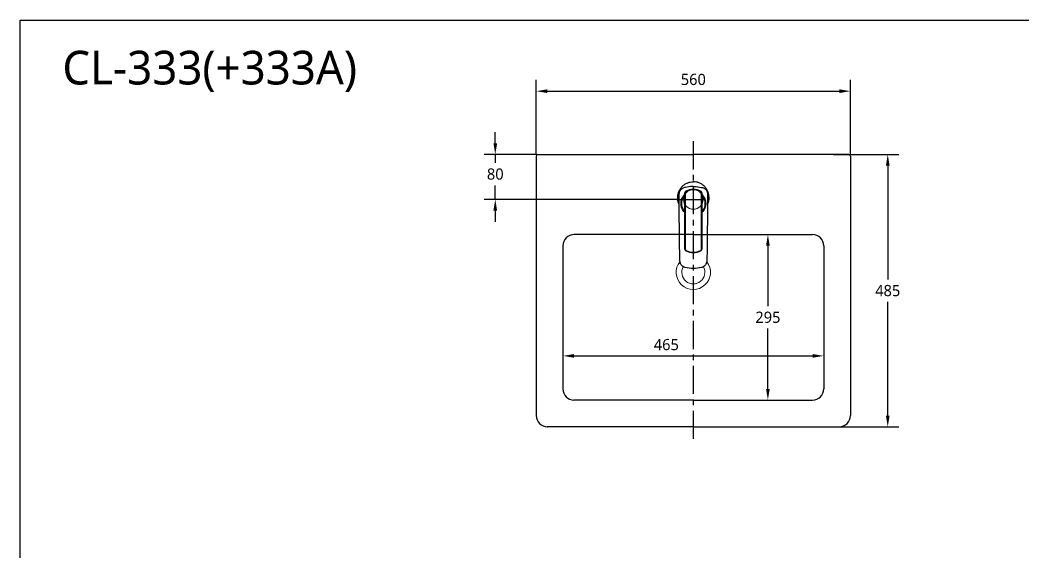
# Model space of a CAD drawing. Extents: x 0 to 6861, y 0 to 2100.
# Drawn here: x 0 to 1787, y 1153 to 2100 of the extents above; entities that cross this region are included whole.
import ezdxf

# ---------------------------------------------------------------- set-up
doc = ezdxf.new("R2010")
doc.units = 0
doc.header["$LTSCALE"] = 20
doc.header["$MEASUREMENT"] = 0
doc.linetypes.add('CENTER', pattern=[2, 1.25, -0.25, 0.25, -0.25])
doc.layers.get('0').update_dxf_attribs({"linetype": 'CONTINUOUS'})
doc.layers.get('DEFPOINTS').update_dxf_attribs({"linetype": 'CONTINUOUS'})
for name, color, linetype in [('1', 1, 'CONTINUOUS'), ('5', 5, 'CONTINUOUS'), ('7', 7, 'CONTINUOUS'), ('CENTER', 2, 'CENTER')]:
    doc.layers.add(name, color=color, linetype=linetype)
doc.styles.add('GHS', font='NanumGothicBold.ttf')
doc.styles.get("Standard").update_dxf_attribs({"font": 'NanumGothic.ttf'})
doc.dimstyles.get("Standard").update_dxf_attribs({"dimtxt": 2.5, "dimasz": 2, "dimexe": 2, "dimexo": 1, "dimgap": 1.5, "dimtad": 1, "dimdec": 0, "dimlfac": 10, "dimrnd": 0.5, "dimzin": 0, "dimdsep": 46, "dimtxsty": 'Standard', "dimcen": 0, "dimclrt": 2, "dimadec": 0, "dimazin": 0, "dimtfac": 1, "dimtdec": 0, "dimtmove": 0, "dimatfit": 3, "dimfxl": 1, "dimtolj": 1, "dimtzin": 0, "dimarcsym": 0})

# ---------------------------------------------------------------- blocks, each defined once
blk = doc.blocks.new('*D11')
at = {"color": 3, "lineweight": -2, "transparency": 16777216}
for p, q in [((967.5, 1698.1), (967.5, 1481.9)), ((1432.5, 1698.1), (1432.5, 1481.9)), ((987.5, 1501.9), (1412.5, 1501.9))]:
    blk.add_line(p, q, dxfattribs=at)
at = {"color": 3, "transparency": 16777216}
for points in [[(987.5, 1505.2), (987.5, 1498.6), (967.5, 1501.9)], [(1412.5, 1505.2), (1412.5, 1498.6), (1432.5, 1501.9)]]:
    blk.add_solid(points, dxfattribs=at)
at = {"layer": 'DEFPOINTS', "color": 0, "transparency": 16777216}
for p in [(967.5, 1698.1), (1432.5, 1698.1), (1432.5, 1501.9)]:
    blk.add_point(p, dxfattribs=at)
at = {"color": 2, "transparency": 16777216, "insert": (1151.9, 1521.9), "char_height": 20, "attachment_point": 5}
blk.add_mtext('\\A1;465', dxfattribs=at)
blk = doc.blocks.new('*D12')
at = {"color": 3, "lineweight": -2, "transparency": 16777216}
for p, q in [((920, 1860.6), (920, 1993.4)), ((1480, 1860.6), (1480, 1993.4)), ((940, 1973.4), (1460, 1973.4))]:
    blk.add_line(p, q, dxfattribs=at)
at = {"color": 3, "transparency": 16777216}
for points in [[(940, 1976.7), (940, 1970), (920, 1973.4)], [(1460, 1976.7), (1460, 1970), (1480, 1973.4)]]:
    blk.add_solid(points, dxfattribs=at)
at = {"layer": 'DEFPOINTS', "color": 0, "transparency": 16777216}
for p in [(1480, 1973.4), (920, 1860.6), (1480, 1860.6)]:
    blk.add_point(p, dxfattribs=at)
at = {"color": 2, "transparency": 16777216, "insert": (1200, 1994.2), "char_height": 20, "attachment_point": 5}
blk.add_mtext('\\A1;560', dxfattribs=at)
blk = doc.blocks.new('*D13')
at = {"layer": '1', "color": 3, "lineweight": -2, "transparency": 16777216}
for p, q in [((847, 1880.6), (847, 1900.6)), ((920, 1860.6), (827, 1860.6)), ((847, 1860.6), (847, 1845.6)), ((847, 1780.6), (847, 1805.6)), ((1170.8, 1780.6), (827, 1780.6)), ((847, 1760.6), (847, 1740.6))]:
    blk.add_line(p, q, dxfattribs=at)
at = {"layer": '1', "color": 3, "transparency": 16777216}
for points in [[(843.7, 1880.6), (850.3, 1880.6), (847, 1860.6)], [(843.7, 1760.6), (850.3, 1760.6), (847, 1780.6)]]:
    blk.add_solid(points, dxfattribs=at)
at = {"layer": 'DEFPOINTS', "color": 0, "transparency": 16777216}
for p in [(847, 1860.6), (920, 1860.6, 45.1), (1170.8, 1780.6, 0.6)]:
    blk.add_point(p, dxfattribs=at)
at = {"layer": '1', "color": 2, "transparency": 16777216, "insert": (847, 1825.6), "char_height": 20, "attachment_point": 5}
blk.add_mtext('\\A1;80', dxfattribs=at)
blk = doc.blocks.new('*D14')
at = {"layer": '1', "color": 3, "lineweight": -2, "transparency": 16777216}
for p, q in [((1276.5, 1718.1), (1352.9, 1718.1)), ((1332.9, 1698.1), (1332.9, 1590.6)), ((1332.9, 1443.1), (1332.9, 1550.6)), ((1276.5, 1423.1), (1352.9, 1423.1))]:
    blk.add_line(p, q, dxfattribs=at)
at = {"layer": '1', "color": 3, "transparency": 16777216}
for points in [[(1329.6, 1698.1), (1336.2, 1698.1), (1332.9, 1718.1)], [(1329.6, 1443.1), (1336.2, 1443.1), (1332.9, 1423.1)]]:
    blk.add_solid(points, dxfattribs=at)
at = {"layer": 'DEFPOINTS', "color": 0, "transparency": 16777216}
for p in [(1276.5, 1718.1, 45.1), (1276.5, 1423.1, 45.1), (1332.9, 1423.1)]:
    blk.add_point(p, dxfattribs=at)
at = {"layer": '1', "color": 2, "transparency": 16777216, "insert": (1332.9, 1570.6), "char_height": 20, "attachment_point": 5}
blk.add_mtext('\\A1;295', dxfattribs=at)
blk = doc.blocks.new('*D15')
at = {"layer": '1', "color": 3, "lineweight": -2, "transparency": 16777216}
for p, q in [((1449.8, 1860.6), (1566.5, 1860.6)), ((1546.5, 1840.6), (1546.5, 1638.1)), ((1546.5, 1395.6), (1546.5, 1598.1)), ((1460.3, 1375.6), (1566.5, 1375.6))]:
    blk.add_line(p, q, dxfattribs=at)
at = {"layer": '1', "color": 3, "transparency": 16777216}
for points in [[(1543.2, 1840.6), (1549.9, 1840.6), (1546.5, 1860.6)], [(1543.2, 1395.6), (1549.9, 1395.6), (1546.5, 1375.6)]]:
    blk.add_solid(points, dxfattribs=at)
at = {"layer": 'DEFPOINTS', "color": 0, "transparency": 16777216}
for p in [(1449.8, 1860.6, 40.3), (1460.3, 1375.6, 49.9), (1546.5, 1375.6)]:
    blk.add_point(p, dxfattribs=at)
at = {"layer": '1', "color": 2, "transparency": 16777216, "insert": (1546.5, 1618.1), "char_height": 20, "attachment_point": 5}
blk.add_mtext('\\A1;485', dxfattribs=at)
blk = doc.blocks.new('*D24')
at = {"layer": 'DEFPOINTS', "color": 0, "transparency": 16777216}
for p in [(923, 1860.6, 44.6), (1200, 1860.6, 0.4), (1170.8, 1780.6, 0.6), (1200, 1780.6), (1230.4, 1780.6, 0.6)]:
    blk.add_point(p, dxfattribs=at)

msp = doc.modelspace()

# ---------------------------------------------------------------- linework, layer by layer
at = {"color": 7, "linetype": 'Continuous', "lineweight": 0}
msp.add_circle((1200, 1780.60833, 0.63311), 17.5, dxfattribs=at)
for radius, start, end in [(30.5, 140.95318634, 38.59675977), (20.5, 150.63077323, 29.12325587)]:
    msp.add_arc((1200, 1650.60928, 0.4), radius, start, end, dxfattribs=at)
at = {"layer": '1', "color": 7, "linetype": 'Continuous'}
for p, q in [((1185.08663, 1792.31633, 0.63311), (1185.08663, 1792.35996, 0.63311)), ((1185.08663, 1691.83493, 0.63311), (1185.08663, 1792.31633, 0.63311)), ((1185.58663, 1792.3076, 0.63311), (1185.58663, 1691.8262, 0.63311)), ((1186.75822, 1795.04941, 0.63311), (1186.75822, 1795.00577, 0.63311)), ((1213.41505, 1795.00577, 0.63311), (1213.41505, 1795.04941, 0.63311)), ((1214.58663, 1691.8262, 0.63311), (1214.58663, 1792.3076, 0.63311)), ((1215.08663, 1792.35996, 0.63311), (1215.08663, 1792.31633, 0.63311)), ((1215.08663, 1792.31633, 0.63311), (1215.08663, 1691.83493, 0.63311)), ((1178.78664, 1773.69454, 0.63311), (1178.78664, 1773.52023, 0.63311)), ((1178.78664, 1773.34592, 0.63311), (1178.78664, 1773.04088, 0.63311)), ((1221.38663, 1773.52023, 0.63311), (1221.38663, 1773.69454, 0.63311)), ((1221.38663, 1773.04088, 0.63311), (1221.38663, 1773.34592, 0.63311))]:
    msp.add_line(p, q, dxfattribs=at)
for centre, major_axis, ratio, start_param, end_param in [((1200.08663, 1773.34592, 0.63311), (-21.3, 0), 0.996195, 5.4937619843, 6.2831853072), ((1200.08663, 1773.04088, 0.63311), (-21.3, 0), 0.996195, 5.4937619843, 6.2831853072), ((1188.08663, 1792.35996, 0.63311), (3, 0), 0.999848, 2.0295203772, 3.1415926536), ((1188.08663, 1792.31633, 0.63311), (-3, 0), 0.999848, 5.1711130308, 6.2831853072), ((1185.58663, 1792.31633, 0.63311), (0.5, 0), 0.017452, 3.1415926536, 4.7123889804), ((1188.08663, 1792.3076, 0.63311), (2.5, 0), 0.999848, 2.0295203772, 3.1415926536), ((1200.08663, 1768.0653, 0.63311), (30.1, 0), 0.999848, 1.1120722764, 2.0295203772), ((1200.08663, 1768.02167, 0.63311), (-30.1, 0), 0.999848, 4.25366493, 5.1711130308), ((1186.97962, 1794.55753, 0.63311), (-0.22138, 0.44832), 0.007728, 0.0156492517, 1.5864455785), ((1200.08663, 1768.01295, 0.63311), (29.6, 0), 0.999848, 1.1120722764, 2.0295203772), ((1213.19364, 1794.55753, 0.63311), (0.22138, 0.44832), 0.007728, 4.6967397287, 6.2675360555), ((1212.08663, 1792.3076, 0.63311), (2.5, 0), 0.999848, 0, 1.1120722764), ((1212.08663, 1792.35996, 0.63311), (3, 0), 0.999848, 0, 1.1120722764), ((1212.08663, 1792.31633, 0.63311), (-3, 0), 0.999848, 3.1415926536, 4.25366493), ((1214.58663, 1792.31633, 0.63311), (0.5, 0), 0.017452, 4.7123889804, 6.2831853072), ((1200.08663, 1773.04088, 0.63311), (-21.3, 0), 0.996195, 2.3520711434, 3.9310159553), ((1200.08663, 1773.34592, 0.63311), (-21.3, 0), 0.996195, 3.1415926325, 3.9116755375), ((1200.08663, 1773.84247, 0.63311), (-21.4, 0), 0.996167, 6.2604087729, 6.2831853072), ((1200.08663, 1773.84247, 0.63311), (-21.4, 0), 0.996167, 0, 0.1433351484), ((1200.08663, 1773.52023, 0.63311), (-21.3, 0), 0.996195, 5.8189168335, 6.2831853072), ((1200.08663, 1773.69454, 0.63311), (-21.3, 0), 0.996195, 6.0155608798, 6.2831853072), ((1200.08663, 1773.04088, 0.63311), (-21.3, 0), 0.996195, 0, 0.7895214891), ((1200.08663, 1773.52023, 0.63311), (-21.3, 0), 0.996195, 3.1415926325, 3.4862842697), ((1200.08663, 1773.69454, 0.63311), (-21.3, 0), 0.996195, 3.1415926325, 3.4531993677), ((1200.08663, 1773.84247, 0.63311), (21.5, 0), 0.996167, 6.0138918981, 6.2831853072), ((1200.08663, 1773.84247, 0.63311), (-21.4, 0), 0.996167, 2.9982575117, 3.2607768367), ((1188.08663, 1691.83493, 0.63311), (-3, 0), 0.999848, 0, 1.1120722764), ((1185.58663, 1691.83493, 0.63311), (0.5, 0), 0.017452, 3.1415926536, 4.7123889804), ((1188.08663, 1691.8262, 0.63311), (2.5, 0), 0.999848, 3.1415926536, 4.25366493), ((1186.97962, 1689.59372, 0.63311), (0.22138, 0.44832), 0.007728, 3.1259434019, 4.6967397287), ((1200.08663, 1716.12958, 0.63311), (-30.1, 0), 0.999848, 1.1120722764, 2.0295203772), ((1200.08663, 1716.12085, 0.63311), (29.6, 0), 0.999848, 4.25366493, 5.1711130308), ((1212.08663, 1691.8262, 0.63311), (2.5, 0), 0.999848, 5.1711130308, 6.2831853072), ((1213.19364, 1689.59372, 0.63311), (-0.22138, 0.44832), 0.007728, 1.5864455785, 3.1572419053), ((1212.08663, 1691.83493, 0.63311), (-3, 0), 0.999848, 2.0295203772, 3.1415926536), ((1214.58663, 1691.83493, 0.63311), (0.5, 0), 0.017452, 4.7123889804, 6.2831853072)]:
    msp.add_ellipse(centre, major_axis=major_axis, ratio=ratio, start_param=start_param, end_param=end_param, dxfattribs=at)
for points, knots in [([(1174.85348, 1771.08914, 0.63311), (1174.79192, 1771.21966, 0.63311), (1174.35101, 1772.17313, 0.63311), (1173.62533, 1773.99775, 0.63311), (1172.98495, 1776.19018, 0.63311), (1172.59708, 1777.98119, 0.63311), (1172.29383, 1779.79324, 0.63311), (1171.98754, 1783.00932, 0.63311), (1172.16526, 1786.74218, 0.63311), (1172.88367, 1790.42665, 0.63311), (1173.96071, 1794.04146, 0.63311), (1175.97294, 1798.35905, 0.63311), (1179.39025, 1802.99451, 0.63311), (1183.69664, 1806.86993, 0.63311), (1187.88956, 1809.30653, 0.63311), (1191.04929, 1810.53007, 0.63311), (1192.90392, 1811.08463, 0.63311), (1195.727, 1811.7694, 0.63311), (1198.14902, 1812.02709, 0.63311), (1200.08663, 1812.02709, 0.63311)], [0, 0, 0, 0, 0.0079032457, 0.0575080856, 0.1071129256, 0.1319153456, 0.1567177655, 0.2063226055, 0.3055322854, 0.3551371254, 0.4047419654, 0.5039516453, 0.6031613252, 0.7023710051, 0.801580685, 0.851185525, 0.875987945, 0.900790365, 1, 1, 1, 1]), ([(1225.31979, 1771.08913, 0.63311), (1225.38134, 1771.21966, 0.63311), (1225.82227, 1772.17312, 0.63311), (1226.54794, 1773.99775, 0.63311), (1227.18831, 1776.19017, 0.63311), (1227.57619, 1777.98118, 0.63311), (1227.87944, 1779.79323, 0.63311), (1228.18572, 1783.00931, 0.63311), (1228.008, 1786.74218, 0.63311), (1227.2896, 1790.42664, 0.63311), (1226.21256, 1794.04145, 0.63311), (1224.20033, 1798.35904, 0.63311), (1220.78301, 1802.9945, 0.63311), (1216.47663, 1806.86992, 0.63311), (1212.2837, 1809.30652, 0.63311), (1209.12398, 1810.53007, 0.63311), (1207.26934, 1811.08463, 0.63311), (1204.44627, 1811.7694, 0.63311), (1202.02425, 1812.02709, 0.63311), (1200.08663, 1812.02709, 0.63311)], [0, 0, 0, 0, 0.0079032457, 0.0575080856, 0.1071129256, 0.1319153456, 0.1567177655, 0.2063226055, 0.3055322854, 0.3551371254, 0.4047419654, 0.5039516453, 0.6031613252, 0.7023710051, 0.801580685, 0.851185525, 0.875987945, 0.900790365, 1, 1, 1, 1]), ([(1175.33578, 1726.08922, 0.63311), (1175.29574, 1727.71281, 0.63311), (1175.09176, 1736.52748, 0.63311), (1174.85374, 1752.54144, 0.63311), (1174.8269, 1772.36688, 0.63311), (1174.95953, 1784.99679, 0.63311), (1175.04436, 1790.4333, 0.63311)], [0, 0, 0, 0, 0.0757276378, 0.4111013698, 0.7464751018, 1, 1, 1, 1]), ([(1175.04436, 1790.43331, 0.63311), (1175.0806, 1792.75653, 0.63311), (1175.63004, 1795.06237, 0.63311), (1178.13612, 1798.98596, 0.63311), (1180.06529, 1800.46376, 0.63311), (1182.31776, 1801.10148, 0.63311)], [0, 0, 0, 0, 0.5, 0.5, 1, 1, 1, 1]), ([(1185.06228, 1757.15941, 0.63311), (1184.88197, 1757.32689, 0.63311), (1182.6361, 1759.48685, 0.63311), (1179.26606, 1764.57692, 0.63311), (1177.49693, 1773.16827, 0.63311), (1179.26606, 1781.75962, 0.63311), (1182.6357, 1786.84908, 0.63311), (1184.88093, 1789.00866, 0.63311), (1185.0607, 1789.17566, 0.63311)], [0, 0, 0, 0, 0.0205573878, 0.2602936828, 0.500029981, 0.7397662792, 0.9795025743, 1, 1, 1, 1]), ([(1185.09298, 1788.55789, 0.63311), (1183.67919, 1787.18636, 0.63311), (1180.12099, 1782.64944, 0.63311), (1177.58063, 1773.21207, 0.63311), (1179.95499, 1764.39608, 0.63311), (1182.92709, 1760.23992, 0.63311), (1183.80888, 1759.22249, 0.63311)], [0, 0, 0, 0, 0.1822338912, 0.5288018467, 0.8753698073, 1, 1, 1, 1]), ([(1200, 1803.55205, 0.63311), (1199.50288, 1803.55227, 0.63311), (1199.00577, 1803.54677, 0.63311), (1194.28181, 1803.43998, 0.63311), (1190.06434, 1802.92968, 0.63311), (1184.72231, 1801.74502, 0.63311), (1183.51512, 1801.44047, 0.63311), (1182.31776, 1801.10148, 0.63311)], [0, 0, 0, 0, 0.0832697347, 0.0832697347, 0.7914920611, 0.7914920611, 1, 1, 1, 1]), ([(1200.17327, 1803.55205, 0.63311), (1200.67039, 1803.55227, 0.63311), (1201.1675, 1803.54677, 0.63311), (1205.89146, 1803.43998, 0.63311), (1210.10893, 1802.92968, 0.63311), (1215.45096, 1801.74502, 0.63311), (1216.65815, 1801.44047, 0.63311), (1217.85551, 1801.10148, 0.63311)], [0, 0, 0, 0, 0.0832697301, 0.0832697301, 0.7914920601, 0.7914920601, 1, 1, 1, 1]), ([(1214.98841, 1757.76913, 0.63311), (1215.21555, 1757.98742, 0.63311), (1219.24525, 1762.04215, 0.63311), (1223.36001, 1772.27147, 0.63311), (1219.75277, 1783.31905, 0.63311), (1216.02621, 1787.63496, 0.63311), (1215.11618, 1788.51923, 0.63311)], [0, 0, 0, 0, 0.0276047619, 0.5005743768, 0.8884228338, 1, 1, 1, 1]), ([(1215.11257, 1789.17566, 0.63311), (1215.29234, 1789.00866, 0.63311), (1217.53757, 1786.84908, 0.63311), (1220.9072, 1781.75962, 0.63311), (1222.67635, 1773.16827, 0.63311), (1220.9072, 1764.57692, 0.63311), (1217.53717, 1759.48685, 0.63311), (1215.29131, 1757.32689, 0.63311), (1215.11099, 1757.15941, 0.63311)], [0, 0, 0, 0, 0.020497447, 0.260233742, 0.4999700402, 0.7397063384, 0.9794426335, 1, 1, 1, 1]), ([(1217.85551, 1801.10148, 0.63311), (1220.10848, 1800.46361, 0.63311), (1222.05314, 1798.96525, 0.63311), (1224.53846, 1795.0655, 0.63311), (1225.09268, 1792.75544, 0.63311), (1225.12891, 1790.43331, 0.63311)], [0, 0, 0, 0, 0.5, 0.5, 1, 1, 1, 1]), ([(1225.12891, 1790.4333, 0.63311), (1225.21374, 1784.99679, 0.63311), (1225.34637, 1772.36688, 0.63311), (1225.31953, 1752.54144, 0.63311), (1225.0815, 1736.52748, 0.63311), (1224.87753, 1727.71281, 0.63311), (1224.83749, 1726.08922, 0.63311)], [0, 0, 0, 0, 0.2535248982, 0.5888986302, 0.9242723622, 1, 1, 1, 1]), ([(1175.22963, 1713.99924, 0.63311), (1175.21976, 1715.00681, 0.63311), (1175.23558, 1717.02213, 0.63311), (1175.28321, 1719.0368, 0.63311), (1175.32711, 1721.05156, 0.63311), (1175.36727, 1723.06643, 0.63311), (1175.36063, 1725.08191, 0.63311), (1175.33578, 1726.08922, 0.63311)], [0, 0, 0, 0, 0.25, 0.5, 0.5, 0.75, 1, 1, 1, 1]), ([(1224.83749, 1726.08922, 0.63311), (1224.81264, 1725.08191, 0.63311), (1224.80599, 1723.06643, 0.63311), (1224.84616, 1721.05156, 0.63311), (1224.89006, 1719.0368, 0.63311), (1224.93769, 1717.02213, 0.63311), (1224.95351, 1715.00681, 0.63311), (1224.94363, 1713.99924, 0.63311)], [0, 0, 0, 0, 0.25, 0.5, 0.5, 0.75, 1, 1, 1, 1]), ([(1176.23576, 1670.83079, 0.63311), (1176.02063, 1676.67214, 0.63311), (1175.61227, 1689.70334, 0.63311), (1175.33751, 1704.09575, 0.63311), (1175.24291, 1712.64315, 0.63311), (1175.22963, 1713.99924, 0.63311)], [0, 0, 0, 0, 0.4061200197, 0.9057784797, 1, 1, 1, 1]), ([(1224.94363, 1713.99924, 0.63311), (1224.93035, 1712.64315, 0.63311), (1224.83576, 1704.09575, 0.63311), (1224.561, 1689.70334, 0.63311), (1224.15264, 1676.67214, 0.63311), (1223.93751, 1670.83079, 0.63311)], [0, 0, 0, 0, 0.0942215203, 0.5938799803, 1, 1, 1, 1]), ([(1185.54948, 1659.29889, 0.63311), (1185.22475, 1659.372, 0.63311), (1184.58157, 1659.54582, 0.63311), (1183.32996, 1660.00245, 0.63311), (1181.84869, 1660.77235, 0.63311), (1180.25568, 1661.98471, 0.63311), (1178.88807, 1663.44437, 0.63311), (1177.77703, 1665.10583, 0.63311), (1176.94598, 1666.9222, 0.63311), (1176.41176, 1668.84594, 0.63311), (1176.26019, 1670.16791, 0.63311), (1176.23577, 1670.83075, 0.63311)], [0, 0, 0, 0, 0.0624998655, 0.1250000708, 0.2500004815, 0.3750008921, 0.5000013027, 0.6250017134, 0.750002124, 0.8750025346, 1, 1, 1, 1]), ([(1223.9375, 1670.83076, 0.63311), (1223.91309, 1670.16793, 0.63311), (1223.76151, 1668.84595, 0.63311), (1223.22729, 1666.9222, 0.63311), (1222.39624, 1665.10583, 0.63311), (1221.2852, 1663.44437, 0.63311), (1219.91759, 1661.98471, 0.63311), (1218.32458, 1660.77235, 0.63311), (1216.84332, 1660.00245, 0.63311), (1215.59171, 1659.54582, 0.63311), (1214.94852, 1659.372, 0.63311), (1214.62379, 1659.29889, 0.63311)], [0, 0, 0, 0, 0.1249984036, 0.2499986802, 0.3749989568, 0.4999992334, 0.62499951, 0.7499997866, 0.8750000632, 0.9375002015, 1, 1, 1, 1])]:
    msp.add_open_spline(points, degree=3, knots=knots, dxfattribs=at)
for points in [[(1200.08663, 1657.67851, 0.63311), (1195.18024, 1657.67851, 0.63311), (1190.33485, 1658.22148, 0.63311), (1185.54948, 1659.29889, 0.63311)], [(1214.62379, 1659.29889, 0.63311), (1209.83842, 1658.22148, 0.63311), (1204.99302, 1657.67851, 0.63311), (1200.08663, 1657.67851, 0.63311)]]:
    msp.add_open_spline(points, degree=3, dxfattribs=at)
at = {"layer": '5'}
msp.add_lwpolyline([(0, 2100), (3100, 2100), (3100, 0), (0, 0)], close=True, dxfattribs=at)
at = {"layer": '7'}
for p, q in [((922.95403, 1860.60928, 44.64421), (1200, 1860.60928, 0.4)), ((1477.04597, 1860.60928, 44.64421), (1200, 1860.60928, 0.4)), ((919.99978, 1857.61805, 45.1686), (919.99978, 1395.67197, 53.29073)), ((1480.00022, 1857.61805, 45.1686), (1480.00022, 1395.67197, 53.29073)), ((1200, 1718.10928, 0.4), (987.49978, 1718.10928, 0.4)), ((1200, 1718.10928, 0.4), (1412.50022, 1718.10928, 0.4)), ((967.49978, 1698.10928, 45.11601), (967.49978, 1443.10928, 45.11601)), ((1432.50022, 1698.10928, 45.11601), (1432.50022, 1443.10928, 45.11601)), ((1200, 1423.10928, 0.4), (987.13983, 1423.10928, 41.3387)), ((1200, 1423.10928, 0.4), (1412.50022, 1423.10928, 41.26947)), ((1200, 1375.60928, 0.4), (939.71234, 1375.60928, 49.89503)), ((1200, 1375.60928, 0.4), (1460.28766, 1375.60928, 49.89503)), ((1200, 1374.93815, 8.39992), (1200, 1374.93815, 8.4)), ((1200, 1374.93815, 8.4), (1200, 1374.93815, 8.39992)), ((1200, 1374.93815, 8.39992), (1200, 1374.93815, 8.4)), ((1200, 1374.93815, 8.4), (1200, 1374.93815, 8.39992))]:
    msp.add_line(p, q, dxfattribs=at)
at = {"layer": '7', "extrusion": (0.157678, 0.01736, 0.987338)}
msp.add_arc((1745.44806, -1099.42658, 221.90805), 3, 353.7961603, 83.63731638, dxfattribs=at)
at = {"layer": '7', "extrusion": (-0.157678, 0.01736, 0.987338)}
msp.add_arc((-2008.09293, 1255.95256, -156.51861), 3, 96.36268362, 186.2038397, dxfattribs=at)
at = {"layer": '7'}
for centre, start, end in [((987.49978, 1698.10928, 45.11601), 90, 180), ((1412.50022, 1698.10928, 45.11601), 0, 90), ((1412.50022, 1443.10928, 45.11601), 270, 0)]:
    msp.add_arc(centre, 20, start, end, dxfattribs=at)
at = {"layer": '7', "extrusion": (0.188865, -3.12313e-16, 0.982003)}
msp.add_arc((1443.10928, -961.56681, 227.0313), 20, 90, 180, dxfattribs=at)
at = {"layer": '7', "extrusion": (0.18678, 0.01727, 0.98225)}
msp.add_arc((1303.16428, -1035.96701, 248.28597), 20, 84.62234119, 174.81050224, dxfattribs=at)
at = {"layer": '7', "extrusion": (-0.18678, 0.01727, 0.98225)}
msp.add_arc((-1524.1342, 1311.41978, -199.98572), 20, 5.18949776, 95.37765881, dxfattribs=at)
at = {"layer": 'CENTER', "color": 1, "linetype": 'CENTER', "ltscale": 2}
for p, q in [((1200, 1884.07572, 0.8), (1200, 1352.14283)), ((1170.79605, 1780.60833, 0.63311), (1230.39941, 1780.60833, 0.63311))]:
    msp.add_line(p, q, dxfattribs=at)

# ---------------------------------------------------------------- texts
at = {"insert": (75.39195, 2045.27793), "char_height": 60, "width": 702.2, "attachment_point": 1, "style": 'GHS'}
msp.add_mtext('{\\fNanumGothic|b0|i0|c129|p50;CL-333(+333A)}', dxfattribs=at)
at = {"layer": '1', "insert": (46.63335, 1212.61252), "char_height": 0.2, "attachment_point": 1}
msp.add_mtext_dynamic_manual_height_columns('1234', width=479.5527787, gutter_width=1, heights=[0], dxfattribs=at)

# ---------------------------------------------------------------- dimensions: what is measured, and where the dimension line sits
at = {"color": 7}
dim = msp.add_linear_dim(base=(1480.00022, 1973.359, 45.11601), p1=(919.99978, 1860.60928, 45.11601), p2=(1480.00022, 1860.60928, 45.11601), text='560', dimstyle='Standard', override={"dimtxt": 20, "dimasz": 20, "dimexe": 20, "dimexo": 0, "dimgap": 10, "dimlfac": 1, "dimzin": 8, "dimclrd": 3, "dimclre": 3}, dxfattribs=at)
dim.commit()
dim.dimension.update_dxf_attribs({"geometry": '*D12', "text_midpoint": (1200, 1994.24598, 45.11601)})
dim = msp.add_linear_dim(base=(1432.50022, 1501.89588, 45.11601), p1=(967.49978, 1698.10928, 45.11601), p2=(1432.50022, 1698.10928, 45.11601), text='465', dimstyle='Standard', override={"dimtxt": 20, "dimasz": 20, "dimexe": 20, "dimexo": 0, "dimgap": 10, "dimlfac": 1, "dimzin": 8, "dimclrd": 3, "dimclre": 3}, dxfattribs=at)
dim.commit()
dim.dimension.update_dxf_attribs({"geometry": '*D11', "text_midpoint": (1151.85186, 1501.89588, 45.11601), "dimtype": 160})
at = {"layer": '1'}
dim = msp.add_linear_dim(base=(847, 1860.60928), p1=(1170.79605, 1780.60833, 0.63311), p2=(919.99978, 1860.60928, 45.11601), angle=90, dimstyle='Standard', override={"dimtxt": 20, "dimasz": 20, "dimexe": 20, "dimexo": 0, "dimgap": 10, "dimtih": 1, "dimtoh": 1, "dimlfac": 1, "dimzin": 8, "dimclrd": 3, "dimclre": 3}, dxfattribs=at)
dim.commit()
dim.dimension.update_dxf_attribs({"geometry": '*D13', "text_midpoint": (847, 1825.6088), "dimtype": 160})
for base, p1, p2, picture, middle in [((1546.54318, 1375.60928), (1449.81029, 1860.60928, 40.29468), (1460.28766, 1375.60928, 49.89503), '*D15', (1546.54318, 1618.10928)), ((1332.91403, 1423.10928), (1276.45702, 1718.10928, 45.11601), (1276.45702, 1423.10928, 45.11601), '*D14', (1332.91403, 1570.60928))]:
    dim = msp.add_linear_dim(base=base, p1=p1, p2=p2, angle=90, dimstyle='Standard', override={"dimtxt": 20, "dimasz": 20, "dimexe": 20, "dimexo": 0, "dimgap": 10, "dimtih": 1, "dimtoh": 1, "dimlfac": 1, "dimzin": 8, "dimclrd": 3, "dimclre": 3}, dxfattribs=at)
    dim.commit()
    dim.dimension.update_dxf_attribs({"geometry": picture, "text_midpoint": middle})
at = {"layer": '7'}
dim = msp.add_angular_dim_2l(base=(1200, 1780.6083260984), line1=((922.954034113, 1860.6092782647, 44.6442118559), (1200, 1860.6092782647, 0.4000000005)), line2=((1170.796054904, 1780.6083260984, 0.6331106919), (1230.3994104526, 1780.6083260984, 0.6331106919)), dimstyle='Standard', override={"dimtxt": 20, "dimasz": 20, "dimexe": 20, "dimexo": 0, "dimgap": 10, "dimtih": 1, "dimtoh": 1, "dimlfac": 1, "dimzin": 8, "dimclrd": 3, "dimclre": 3}, dxfattribs=at)
dim.commit()
dim.dimension.update_dxf_attribs({"geometry": '*D24', "text_midpoint": (1200, 1780.6083260984)})

doc.saveas('drawing.dxf')
